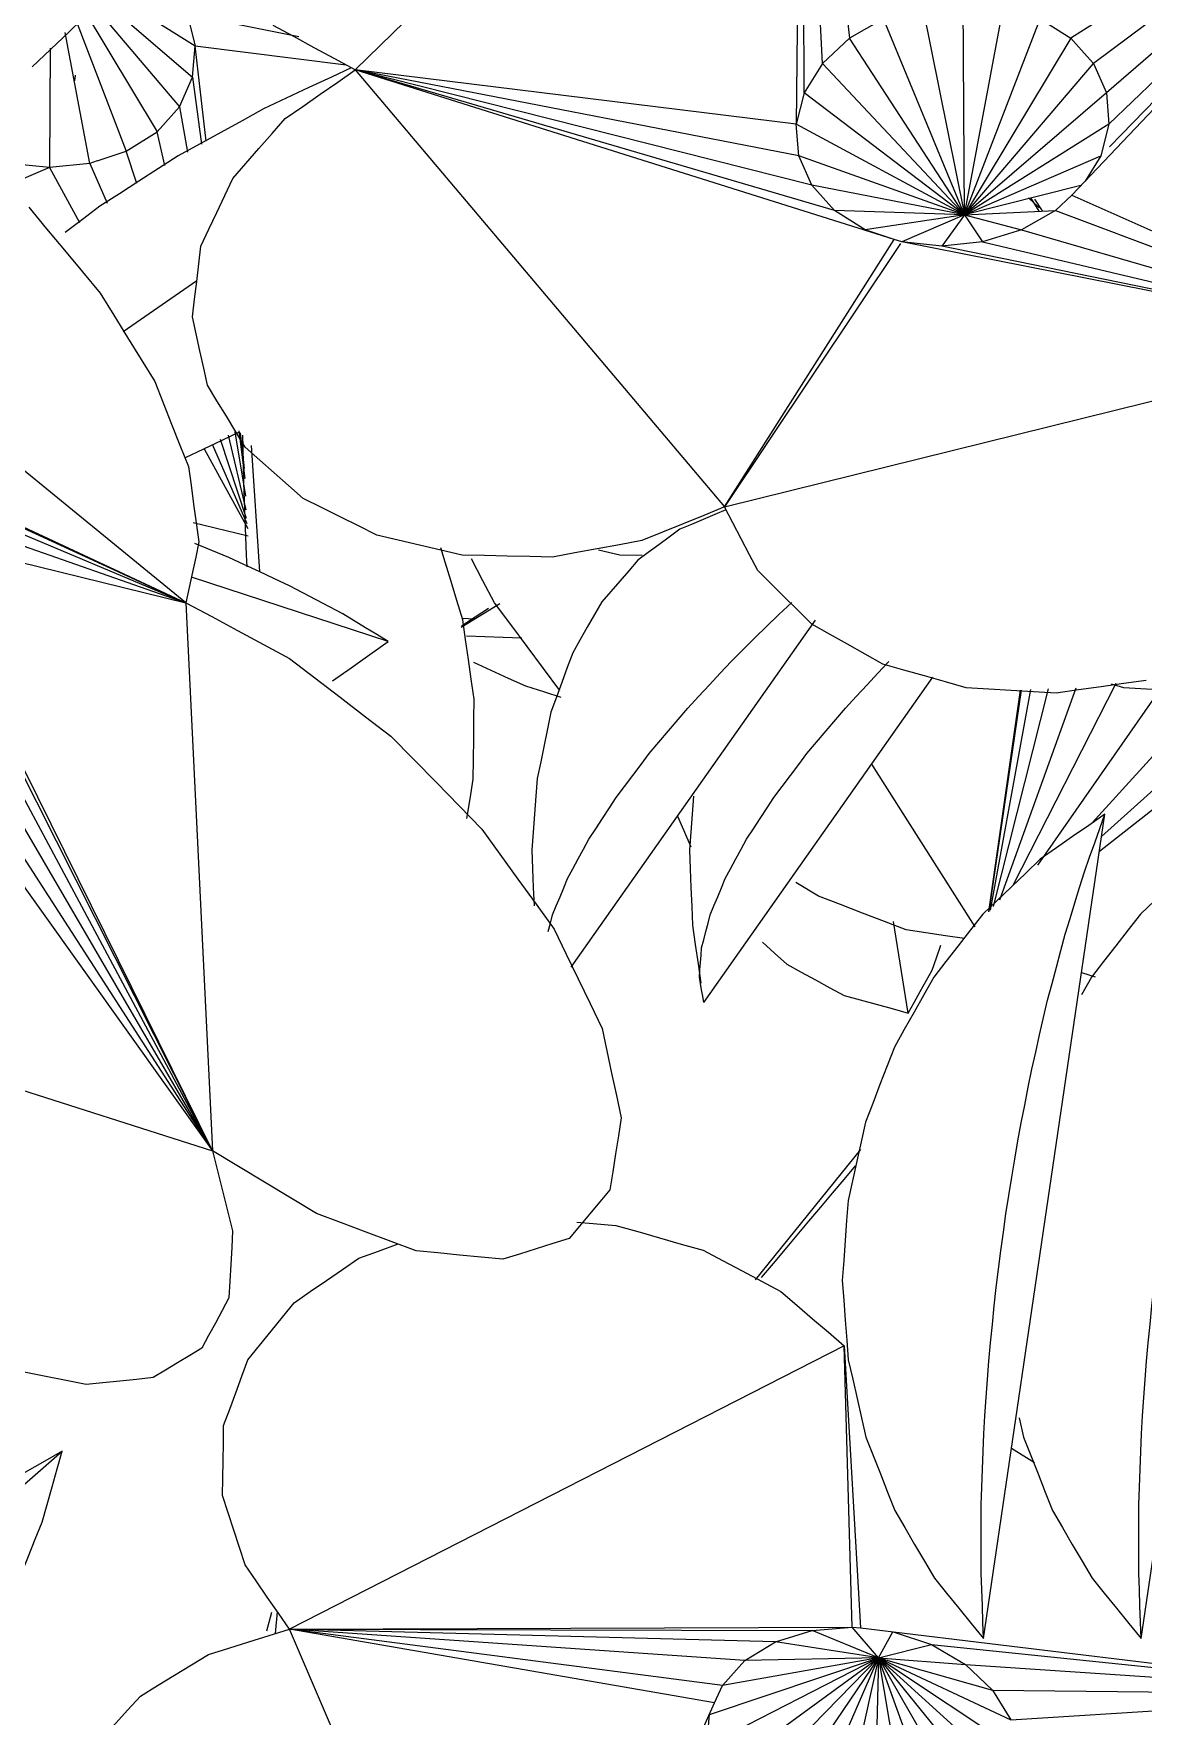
# Model space of a CAD drawing. Header units: metres. Extents: x 10.2 to 20.8, y -0.2 to 6.6.
# Drawn here: x 14.6088 to 14.6681, y 1.5007 to 1.5906 of the extents above; entities that cross this region are included whole.
import ezdxf

# ---------------------------------------------------------------- set-up
doc = ezdxf.new("R2010")
doc.units = ezdxf.units.M
doc.layers.add('Importações nas famílias', color=250, linetype='Continuous', lineweight=5)
doc.layers.add('Vegetação', color=7, linetype='Continuous', lineweight=5)

# ---------------------------------------------------------------- blocks, each defined once
blk = doc.blocks.new('Planta_pergolado_12200 - plantas pergolado_skp_Component_12-V2729-Corte 3')
at = {"layer": 'Importações nas famílias'}
blk.add_line((14.85772, 0.529997), (14.864207, 0.574067), dxfattribs=at)
at = {"layer": 'Importações nas famílias', "flags": 128}
for points in [[(14.864207, 0.574067), (14.863343, 0.573461), (14.862478, 0.572856), (14.861614, 0.57225), (14.86075, 0.571645)], [(14.863111, 0.570979), (14.863385, 0.571751), (14.863659, 0.572523), (14.863933, 0.573295), (14.864207, 0.574067)], [(14.86075, 0.571645), (14.859981, 0.570912), (14.859213, 0.570179), (14.858444, 0.569446), (14.857676, 0.568713)], [(14.862086, 0.56765), (14.862342, 0.568482), (14.862598, 0.569314), (14.862854, 0.570147), (14.863111, 0.570979)], [(14.857676, 0.568713), (14.857021, 0.56787), (14.856366, 0.567027), (14.855712, 0.566184), (14.855057, 0.565341)], [(14.861143, 0.564117), (14.861379, 0.565), (14.861614, 0.565883), (14.86185, 0.566767), (14.862086, 0.56765)], [(14.855057, 0.565341), (14.854531, 0.564407), (14.854006, 0.563474), (14.85348, 0.56254), (14.852955, 0.561606)], [(14.860294, 0.560419), (14.860506, 0.561343), (14.860719, 0.562268), (14.860931, 0.563192), (14.861143, 0.564117)], [(14.852955, 0.561606), (14.85257, 0.560604), (14.852186, 0.559602), (14.851802, 0.5586), (14.851418, 0.557598)], [(14.859547, 0.556597), (14.859734, 0.557552), (14.85992, 0.558508), (14.860107, 0.559463), (14.860294, 0.560419)], [(14.851418, 0.557598), (14.851184, 0.55655), (14.850951, 0.555503), (14.850717, 0.554456), (14.850483, 0.553409)], [(14.858911, 0.552694), (14.85907, 0.55367), (14.859229, 0.554645), (14.859388, 0.555621), (14.859547, 0.556597)], [(14.850483, 0.553409), (14.850406, 0.552341), (14.850328, 0.551273), (14.85025, 0.550205), (14.850173, 0.549138)], [(14.858392, 0.548753), (14.858522, 0.549738), (14.858651, 0.550723), (14.858781, 0.551709), (14.858911, 0.552694)], [(14.850173, 0.549138), (14.850253, 0.548075), (14.850333, 0.547011), (14.850413, 0.545948), (14.850493, 0.544885)], [(14.857997, 0.544817), (14.858096, 0.545801), (14.858195, 0.546785), (14.858293, 0.547769), (14.858392, 0.548753)], [(14.850493, 0.544885), (14.850729, 0.543851), (14.850965, 0.542818), (14.851201, 0.541784), (14.851437, 0.54075)], [(14.85773, 0.540931), (14.857797, 0.541903), (14.857864, 0.542874), (14.857931, 0.543846), (14.857997, 0.544817)], [(14.851437, 0.54075), (14.851824, 0.53977), (14.85221, 0.53879), (14.852596, 0.537811), (14.852983, 0.536831)], [(14.857595, 0.537138), (14.857629, 0.538087), (14.857663, 0.539035), (14.857696, 0.539983), (14.85773, 0.540931)], [(14.857591, 0.53348), (14.857592, 0.534395), (14.857593, 0.535309), (14.857594, 0.536224), (14.857595, 0.537138)], [(14.852983, 0.536831), (14.853511, 0.535928), (14.854038, 0.535024), (14.854566, 0.534121), (14.855094, 0.533218)], [(14.85772, 0.529997), (14.857688, 0.530868), (14.857656, 0.531739), (14.857623, 0.532609), (14.857591, 0.53348)], [(14.855094, 0.533218), (14.85575, 0.532413), (14.856407, 0.531608), (14.857063, 0.530802), (14.85772, 0.529997)]]:
    blk.add_lwpolyline(points, dxfattribs=at)
blk = doc.blocks.new('Planta_pergolado_12200 - plantas pergolado_skp_Component_12-V2719-Corte 3')
at = {"layer": 'Importações nas famílias', "flags": 128}
blk.add_lwpolyline([(14.757602, 0.77096), (14.757886, 0.770698), (14.758171, 0.770435)], dxfattribs=at)
blk = doc.blocks.new('Planta_pergolado_12200 - plantas pergolado_skp_Component_12-V3316-Corte 3')
at = {"layer": 'Importações nas famílias'}
for p, q in [((14.648586, 1.559583), (14.649276, 1.560212)), ((14.637485, 1.540727), (14.65054, 1.559272))]:
    blk.add_line(p, q, dxfattribs=at)
at = {"layer": 'Importações nas famílias', "flags": 128}
for points in [[(14.64576, 1.565175), (14.645169, 1.564926), (14.644543, 1.564661), (14.643917, 1.564396), (14.643291, 1.564132)], [(14.643291, 1.564132), (14.642731, 1.563718), (14.642172, 1.563303), (14.641612, 1.562889), (14.641052, 1.562475)], [(14.641052, 1.562475), (14.640572, 1.56192), (14.640092, 1.561366), (14.639611, 1.560811), (14.639131, 1.560257)], [(14.639131, 1.560257), (14.638741, 1.559575), (14.638352, 1.558893), (14.637962, 1.558212), (14.637572, 1.55753)], [(14.646034, 1.557065), (14.646672, 1.557695), (14.64731, 1.558324), (14.647948, 1.558953), (14.648586, 1.559583)], [(14.637572, 1.55753), (14.637282, 1.556738), (14.636992, 1.555945), (14.636702, 1.555152), (14.636412, 1.55436)], [(14.643719, 1.554577), (14.644298, 1.555199), (14.644876, 1.555821), (14.645455, 1.556443), (14.646034, 1.557065)], [(14.641667, 1.552146), (14.64218, 1.552754), (14.642693, 1.553361), (14.643206, 1.553969), (14.643719, 1.554577)], [(14.636412, 1.55436), (14.636229, 1.553474), (14.636046, 1.552589), (14.635862, 1.551704), (14.635679, 1.550819)], [(14.639901, 1.549799), (14.640342, 1.550385), (14.640784, 1.550972), (14.641226, 1.551559), (14.641667, 1.552146)], [(14.635679, 1.550819), (14.635606, 1.549862), (14.635534, 1.548905), (14.635461, 1.547948), (14.635389, 1.546991)], [(14.63844, 1.547561), (14.638805, 1.548121), (14.639171, 1.54868), (14.639536, 1.549239), (14.639901, 1.549799)], [(14.637301, 1.545459), (14.637586, 1.545985), (14.63787, 1.54651), (14.638155, 1.547036), (14.63844, 1.547561)], [(14.635389, 1.546991), (14.635429, 1.545985), (14.635469, 1.544978), (14.635508, 1.544006)], [(14.636496, 1.543515), (14.636697, 1.544001), (14.636898, 1.544487), (14.6371, 1.544973), (14.637301, 1.545459)], [(14.636265, 1.542633), (14.63638, 1.543074), (14.636496, 1.543515)]]:
    blk.add_lwpolyline(points, dxfattribs=at)
blk = doc.blocks.new('Planta_pergolado_12200 - plantas pergolado_skp_Component_17-V3317-Corte 3')
at = {"layer": 'Importações nas famílias'}
for p, q in [((14.625955, 1.588687), (14.649803, 1.612047)), ((14.649803, 1.612047), (14.649511, 1.585786)), ((14.650918, 1.589041), (14.649803, 1.612047)), ((14.649803, 1.612047), (14.652365, 1.590389)), ((14.649945, 1.587471), (14.649803, 1.612047)), ((14.684268, 1.603124), (14.664185, 1.590389)), ((14.684268, 1.603124), (14.66424, 1.58199)), ((14.684268, 1.603124), (14.665394, 1.589041)), ((14.684268, 1.603124), (14.66609, 1.587471)), ((14.684268, 1.603124), (14.666227, 1.585786)), ((14.684268, 1.603124), (14.666252, 1.584573)), ((14.658508, 1.58095), (14.658443, 1.592296)), ((14.654188, 1.591424), (14.652365, 1.590389)), ((14.658508, 1.58095), (14.654188, 1.591424)), ((14.656261, 1.592074), (14.658508, 1.58095)), ((14.658508, 1.58095), (14.660587, 1.592074)), ((14.658508, 1.58095), (14.662545, 1.591424)), ((14.662545, 1.591424), (14.664185, 1.590389)), ((14.652365, 1.590389), (14.650918, 1.589041)), ((14.658508, 1.58095), (14.652365, 1.590389)), ((14.664185, 1.590389), (14.658508, 1.58095)), ((14.664185, 1.590389), (14.66491, 1.589581)), ((14.66491, 1.589581), (14.665394, 1.589041)), ((14.649511, 1.585786), (14.625955, 1.588687)), ((14.625955, 1.588687), (14.645681, 1.565327)), ((14.649648, 1.584101), (14.625955, 1.588687)), ((14.650344, 1.58253), (14.625955, 1.588687)), ((14.651553, 1.581182), (14.625955, 1.588687)), ((14.654757, 1.579628), (14.625955, 1.588687)), ((14.650918, 1.589041), (14.649945, 1.587471)), ((14.658508, 1.58095), (14.650918, 1.589041)), ((14.658508, 1.58095), (14.665394, 1.589041)), ((14.665394, 1.589041), (14.66609, 1.587471)), ((14.649945, 1.587471), (14.649511, 1.585786)), ((14.658508, 1.58095), (14.649945, 1.587471)), ((14.66609, 1.587471), (14.658508, 1.58095)), ((14.66609, 1.587471), (14.666227, 1.585786)), ((14.658508, 1.58095), (14.649511, 1.585786)), ((14.649648, 1.584101), (14.649511, 1.585786)), ((14.666227, 1.585786), (14.658508, 1.58095)), ((14.666227, 1.585786), (14.665793, 1.584101)), ((14.658508, 1.58095), (14.649648, 1.584101)), ((14.650344, 1.58253), (14.649648, 1.584101)), ((14.658508, 1.58095), (14.665793, 1.584101)), ((14.665793, 1.584101), (14.664948, 1.582737)), ((14.658508, 1.58095), (14.650344, 1.58253)), ((14.651553, 1.581182), (14.650344, 1.58253)), ((14.664731, 1.582508), (14.658508, 1.58095)), ((14.66424, 1.58199), (14.663373, 1.581182)), ((14.66424, 1.58199), (14.681721, 1.574249)), ((14.658508, 1.58095), (14.651553, 1.581182)), ((14.653193, 1.580147), (14.651553, 1.581182)), ((14.658508, 1.58095), (14.653193, 1.580147)), ((14.658508, 1.58095), (14.655151, 1.579497)), ((14.658508, 1.58095), (14.657295, 1.579275)), ((14.658508, 1.58095), (14.663373, 1.581182)), ((14.658508, 1.58095), (14.659477, 1.579497)), ((14.658508, 1.58095), (14.66155, 1.580147)), ((14.663373, 1.581182), (14.66155, 1.580147)), ((14.663373, 1.581182), (14.681721, 1.574249)), ((14.645681, 1.565327), (14.654757, 1.579628)), ((14.654757, 1.579628), (14.653193, 1.580147)), ((14.655151, 1.579497), (14.654757, 1.579628)), ((14.66155, 1.580147), (14.659477, 1.579497)), ((14.66155, 1.580147), (14.681721, 1.574249)), ((14.655093, 1.579411), (14.645681, 1.565327)), ((14.657295, 1.579275), (14.655151, 1.579497)), ((14.681721, 1.574249), (14.655151, 1.579497)), ((14.659477, 1.579497), (14.657295, 1.579275)), ((14.681721, 1.574249), (14.657295, 1.579275)), ((14.659477, 1.579497), (14.681721, 1.574249)), ((14.645681, 1.565327), (14.681721, 1.574249))]:
    blk.add_line(p, q, dxfattribs=at)
at = {"layer": 'Importações nas famílias', "flags": 128}
for points in [[(14.625955, 1.588687), (14.624858, 1.58928), (14.623761, 1.589874), (14.622664, 1.590468), (14.621567, 1.591062)], [(14.622216, 1.586092), (14.623151, 1.586741), (14.624085, 1.587389), (14.62502, 1.588038), (14.625955, 1.588687)], [(14.619405, 1.582879), (14.620108, 1.583682), (14.620811, 1.584486), (14.621513, 1.585289), (14.622216, 1.586092)], [(14.617712, 1.579265), (14.618135, 1.580169), (14.618558, 1.581072), (14.618982, 1.581975), (14.619405, 1.582879)], [(14.617253, 1.575498), (14.617368, 1.576439), (14.617482, 1.577381), (14.617597, 1.578323), (14.617712, 1.579265)], [(14.618059, 1.571833), (14.617857, 1.572749), (14.617656, 1.573665), (14.617454, 1.574581), (14.617253, 1.575498)], [(14.620075, 1.568521), (14.619571, 1.569349), (14.619067, 1.570177), (14.618563, 1.571005), (14.618059, 1.571833)], [(14.623164, 1.565787), (14.622392, 1.56647), (14.62162, 1.567154), (14.620848, 1.567837), (14.620075, 1.568521)], [(14.627116, 1.563818), (14.626128, 1.56431), (14.62514, 1.564802), (14.624152, 1.565295), (14.623164, 1.565787)], [(14.645681, 1.565327), (14.644578, 1.564877), (14.643476, 1.564428), (14.642373, 1.563978), (14.64127, 1.563528)], [(14.647464, 1.561925), (14.647018, 1.562775), (14.646572, 1.563626), (14.646127, 1.564476), (14.645681, 1.565327)], [(14.63166, 1.562747), (14.630524, 1.563015), (14.629388, 1.563282), (14.628252, 1.56355), (14.627116, 1.563818)], [(14.64127, 1.563528), (14.640075, 1.563308), (14.638879, 1.563088), (14.637684, 1.562869), (14.636488, 1.562649)], [(14.636488, 1.562649), (14.635281, 1.562673), (14.634074, 1.562698), (14.632867, 1.562723), (14.63166, 1.562747)], [(14.650353, 1.559059), (14.649631, 1.559776), (14.648908, 1.560492), (14.648186, 1.561209), (14.647464, 1.561925)], [(14.654152, 1.556924), (14.653202, 1.557458), (14.652252, 1.557992), (14.651303, 1.558525), (14.650353, 1.559059)], [(14.658602, 1.555666), (14.657489, 1.555981), (14.656377, 1.556295), (14.655264, 1.55661), (14.654152, 1.556924)], [(14.663399, 1.555371), (14.662199, 1.555445), (14.661, 1.555518), (14.659801, 1.555592), (14.658602, 1.555666)], [(14.668216, 1.556057), (14.667012, 1.555886), (14.665808, 1.555714), (14.664603, 1.555542), (14.663399, 1.555371)]]:
    blk.add_lwpolyline(points, dxfattribs=at)
blk = doc.blocks.new('Planta_pergolado_12200 - plantas pergolado_skp_Component_16-V3318-Corte 3')
for name, p in [('Planta_pergolado_12200 - plantas pergolado_skp_Component_17-V3317-Corte 3', (0, 0)), ('Planta_pergolado_12200 - plantas pergolado_skp_Component_12-V2719-Corte 3', (-0.095676, 0.810895)), ('Planta_pergolado_12200 - plantas pergolado_skp_Component_12-V3316-Corte 3', (0, 0)), ('Planta_pergolado_12200 - plantas pergolado_skp_Component_12-V2729-Corte 3', (-0.198195, 0.974846))]:
    blk.add_blockref(name, p)
blk = doc.blocks.new('Planta_pergolado_12200 - plantas pergolado_skp_Component_12-V2766-Corte 3')
at = {"layer": 'Importações nas famílias'}
for p, q in [((14.809882, 0.983436), (14.816369, 1.027506)), ((14.807219, 1.01878), (14.806693, 1.017846)), ((14.803363, 0.995223), (14.803599, 0.994189))]:
    blk.add_line(p, q, dxfattribs=at)
at = {"layer": 'Importações nas famílias', "flags": 128}
for points in [[(14.816369, 1.027506), (14.815504, 1.0269), (14.81464, 1.026295), (14.813776, 1.025689), (14.812912, 1.025084)], [(14.815272, 1.024418), (14.815546, 1.02519), (14.81582, 1.025962), (14.816095, 1.026734), (14.816369, 1.027506)], [(14.812912, 1.025084), (14.812143, 1.024351), (14.811375, 1.023618), (14.810606, 1.022885), (14.809837, 1.022152)], [(14.814247, 1.021089), (14.814504, 1.021921), (14.81476, 1.022753), (14.815016, 1.023585), (14.815272, 1.024418)], [(14.809837, 1.022152), (14.809183, 1.021309), (14.808528, 1.020466), (14.807873, 1.019623), (14.807219, 1.01878)], [(14.813305, 1.017556), (14.813541, 1.018439), (14.813776, 1.019322), (14.814012, 1.020206), (14.814247, 1.021089)], [(14.812455, 1.013858), (14.812668, 1.014782), (14.81288, 1.015707), (14.813093, 1.016631), (14.813305, 1.017556)], [(14.811708, 1.010036), (14.811895, 1.010991), (14.812082, 1.011947), (14.812269, 1.012902), (14.812455, 1.013858)], [(14.811072, 1.006133), (14.811231, 1.007108), (14.81139, 1.008084), (14.811549, 1.00906), (14.811708, 1.010036)], [(14.810554, 1.002192), (14.810683, 1.003177), (14.810813, 1.004162), (14.810943, 1.005147), (14.811072, 1.006133)], [(14.810159, 0.998256), (14.810258, 0.99924), (14.810356, 1.000224), (14.810455, 1.001208), (14.810554, 1.002192)], [(14.809892, 0.99437), (14.809959, 0.995342), (14.810026, 0.996313), (14.810092, 0.997285), (14.810159, 0.998256)], [(14.803599, 0.994189), (14.803985, 0.993209), (14.804372, 0.992229), (14.804758, 0.991249), (14.805144, 0.99027)], [(14.809756, 0.990577), (14.80979, 0.991525), (14.809824, 0.992474), (14.809858, 0.993422), (14.809892, 0.99437)], [(14.809753, 0.986919), (14.809754, 0.987833), (14.809754, 0.988748), (14.809755, 0.989663), (14.809756, 0.990577)], [(14.805144, 0.99027), (14.805672, 0.989366), (14.8062, 0.988463), (14.806728, 0.98756), (14.807255, 0.986657)], [(14.809882, 0.983436), (14.809849, 0.984307), (14.809817, 0.985177), (14.809785, 0.986048), (14.809753, 0.986919)], [(14.807255, 0.986657), (14.807912, 0.985852), (14.808568, 0.985046), (14.809225, 0.984241), (14.809882, 0.983436)]]:
    blk.add_lwpolyline(points, dxfattribs=at)
blk = doc.blocks.new('Planta_pergolado_12200 - plantas pergolado_skp_Component_12-V2864-Corte 3')
at = {"layer": 'Importações nas famílias'}
blk.add_line((14.965252, 1.351571), (14.977488, 1.368955), dxfattribs=at)
at = {"layer": 'Importações nas famílias', "flags": 128}
for points in [[(14.972815, 1.36731), (14.973393, 1.367932), (14.973972, 1.368554), (14.974551, 1.369176), (14.975129, 1.369798)], [(14.970763, 1.364879), (14.971276, 1.365487), (14.971789, 1.366094), (14.972302, 1.366702), (14.972815, 1.36731)], [(14.968997, 1.362532), (14.969438, 1.363118), (14.96988, 1.363705), (14.970321, 1.364292), (14.970763, 1.364879)], [(14.964702, 1.362595), (14.96463, 1.361638), (14.964557, 1.360681), (14.964485, 1.359724)], [(14.967536, 1.360294), (14.967901, 1.360854), (14.968266, 1.361413), (14.968632, 1.361972), (14.968997, 1.362532)], [(14.966397, 1.358192), (14.966681, 1.358718), (14.966966, 1.359243), (14.967251, 1.359769), (14.967536, 1.360294)], [(14.964485, 1.359724), (14.964525, 1.358718), (14.964565, 1.357711), (14.964605, 1.356705), (14.964645, 1.355699)], [(14.965592, 1.356248), (14.965793, 1.356734), (14.965994, 1.35722), (14.966195, 1.357706), (14.966397, 1.358192)], [(14.964645, 1.355699), (14.964797, 1.354667), (14.964949, 1.353635), (14.9651, 1.352603)], [(14.96513, 1.354484), (14.965245, 1.354925), (14.965361, 1.355366), (14.965476, 1.355807), (14.965592, 1.356248)], [(14.965016, 1.352919), (14.965044, 1.35331), (14.965073, 1.353701), (14.965101, 1.354093), (14.96513, 1.354484)], [(14.965252, 1.351571), (14.965193, 1.351908), (14.965134, 1.352245), (14.965075, 1.352582), (14.965016, 1.352919)]]:
    blk.add_lwpolyline(points, dxfattribs=at)
blk = doc.blocks.new('Planta_pergolado_12200 - plantas pergolado_skp_Component_17-V3339-Corte 3')
at = {"layer": 'Importações nas famílias'}
for p, q in [((14.640084, 1.562747), (14.638948, 1.563015)), ((14.641291, 1.562723), (14.640084, 1.562747)), ((14.667025, 1.555666), (14.666367, 1.555852))]:
    blk.add_line(p, q, dxfattribs=at)
at = {"layer": 'Importações nas famílias', "flags": 128}
blk.add_lwpolyline([(14.671822, 1.555371), (14.670623, 1.555445), (14.669424, 1.555518), (14.668224, 1.555592), (14.667025, 1.555666)], dxfattribs=at)
blk = doc.blocks.new('Planta_pergolado_12200 - plantas pergolado_skp_Component_16-V3340-Corte 3')
for name, p in [('Planta_pergolado_12200 - plantas pergolado_skp_Component_17-V3339-Corte 3', (0, 0)), ('Planta_pergolado_12200 - plantas pergolado_skp_Component_12-V2864-Corte 3', (-0.320672, 0.187267)), ('Planta_pergolado_12200 - plantas pergolado_skp_Component_12-V2766-Corte 3', (-0.141933, 0.521407))]:
    blk.add_blockref(name, p)
blk = doc.blocks.new('Planta_pergolado_12200 - plantas pergolado_skp_-V3374-Corte 3')
for name in ['Planta_pergolado_12200 - plantas pergolado_skp_Component_16-V3318-Corte 3', 'Planta_pergolado_12200 - plantas pergolado_skp_Component_16-V3340-Corte 3']:
    blk.add_blockref(name, (0, 0))
blk = doc.blocks.new('Planta_pergolado_12200 - plantas pergolado_skp_-V3437-Corte 3')
blk.add_blockref('Planta_pergolado_12200 - plantas pergolado_skp_-V3374-Corte 3', (0, 0))
blk = doc.blocks.new('Planta_pergolado_12200 - plantas pergolado_skp_Component_12-V3784-Corte 3')
at = {"layer": 'Importações nas famílias'}
blk.add_line((14.610976, 1.588099), (14.611005, 1.588401), dxfattribs=at)
blk = doc.blocks.new('Planta_pergolado_12200 - plantas pergolado_skp_Component_17-V3785-Corte 3')
at = {"layer": 'Importações nas famílias'}
for p, q in [((14.61219, 1.593244), (14.617403, 1.589979)), ((14.611747, 1.592391), (14.616571, 1.586723)), ((14.612064, 1.592768), (14.617267, 1.588294)), ((14.610998, 1.591408), (14.613722, 1.58434)), ((14.611409, 1.591947), (14.615362, 1.585375)), ((14.61697, 1.591664), (14.617403, 1.589979)), ((14.61697, 1.591664), (14.622944, 1.590484)), ((14.611764, 1.58369), (14.610455, 1.590695)), ((14.609657, 1.589856), (14.60962, 1.583468)), ((14.617267, 1.588294), (14.617403, 1.589979)), ((14.617997, 1.584886), (14.617403, 1.589979)), ((14.617403, 1.589979), (14.625463, 1.588953)), ((14.616571, 1.586723), (14.617267, 1.588294)), ((14.617267, 1.588294), (14.617731, 1.584728)), ((14.615362, 1.585375), (14.616571, 1.586723)), ((14.616571, 1.586723), (14.616984, 1.584284)), ((14.613722, 1.58434), (14.615362, 1.585375)), ((14.615787, 1.583572), (14.615362, 1.585375)), ((14.612157, 1.583821), (14.613722, 1.58434)), ((14.614285, 1.582619), (14.613722, 1.58434)), ((14.60962, 1.583468), (14.607214, 1.582434)), ((14.60962, 1.583468), (14.607437, 1.58369)), ((14.611764, 1.58369), (14.60962, 1.583468)), ((14.60962, 1.583468), (14.611228, 1.58054)), ((14.612157, 1.583821), (14.611764, 1.58369)), ((14.611764, 1.58369), (14.612692, 1.581559)), ((14.620142, 1.56471), (14.618762, 1.568931)), ((14.620124, 1.56517), (14.619184, 1.569162)), ((14.619514, 1.569342), (14.620096, 1.565907)), ((14.619728, 1.569394), (14.62006, 1.566844)), ((14.620039, 1.567386), (14.619817, 1.569289)), ((14.617874, 1.568439), (14.620211, 1.564184)), ((14.618304, 1.56868), (14.620153, 1.564438)), ((14.617302, 1.564501), (14.620224, 1.563778)), ((14.632316, 1.559328), (14.631672, 1.55937))]:
    blk.add_line(p, q, dxfattribs=at)
blk = doc.blocks.new('Planta_pergolado_12200 - plantas pergolado_skp_Component_16-V3786-Corte 3')
for name in ['Planta_pergolado_12200 - plantas pergolado_skp_Component_17-V3785-Corte 3', 'Planta_pergolado_12200 - plantas pergolado_skp_Component_12-V3784-Corte 3']:
    blk.add_blockref(name, (0, 0))
blk = doc.blocks.new('Planta_pergolado_12200 - plantas pergolado_skp_Component_12-V3466-Corte 3')
at = {"layer": 'Importações nas famílias'}
blk.add_line((14.631616, 2.16951), (14.633678, 2.170775), dxfattribs=at)
at = {"layer": 'Importações nas famílias', "flags": 128}
for points in [[(14.633078, 2.170517), (14.632359, 2.170039), (14.63164, 2.169561)], [(14.631902, 2.169047), (14.632884, 2.169011), (14.633866, 2.168975), (14.634847, 2.168939)]]:
    blk.add_lwpolyline(points, dxfattribs=at)
blk = doc.blocks.new('Planta_pergolado_12200 - plantas pergolado_skp_Component_16-V3790-Corte 3')
blk.add_blockref('Planta_pergolado_12200 - plantas pergolado_skp_Component_12-V3466-Corte 3', (0, -0.610611))
blk = doc.blocks.new('Planta_pergolado_12200 - plantas pergolado_skp_Component_12-V3817-Corte 3')
at = {"layer": 'Importações nas famílias'}
blk.add_line((14.620391, 1.568609), (14.62084, 1.561868), dxfattribs=at)
at = {"layer": 'Importações nas famílias', "flags": 128}
for points in [[(14.619922, 1.569164), (14.619939, 1.56853), (14.619965, 1.567581), (14.61999, 1.566632), (14.620016, 1.565683)], [(14.620016, 1.565683), (14.620053, 1.564709), (14.620091, 1.563735), (14.620128, 1.56276), (14.620153, 1.562131)], [(14.631695, 1.559296), (14.631383, 1.560323), (14.631071, 1.561349), (14.630758, 1.562375), (14.630525, 1.563141)], [(14.632305, 1.555054), (14.632153, 1.556114), (14.632, 1.557175), (14.631848, 1.558236), (14.631695, 1.559296)], [(14.632262, 1.550772), (14.632273, 1.551843), (14.632284, 1.552913), (14.632294, 1.553983), (14.632305, 1.555054)], [(14.631915, 1.548665), (14.632089, 1.549717), (14.632262, 1.550772)]]:
    blk.add_lwpolyline(points, dxfattribs=at)
blk = doc.blocks.new('Planta_pergolado_12200 - plantas pergolado_skp_Component_12-V3509-Corte 3')
at = {"layer": 'Importações nas famílias'}
for p, q in [((14.578434, 2.097664), (14.61029, 2.125456)), ((14.578724, 2.098619), (14.578233, 2.098015))]:
    blk.add_line(p, q, dxfattribs=at)
at = {"layer": 'Importações nas famílias', "flags": 128}
for points in [[(14.61029, 2.125456), (14.609708, 2.125124), (14.609125, 2.124791), (14.608543, 2.124458), (14.60796, 2.124126)], [(14.609222, 2.121673), (14.609489, 2.122619), (14.609756, 2.123564), (14.610023, 2.12451), (14.61029, 2.125456)], [(14.60796, 2.124126), (14.607299, 2.123698), (14.606637, 2.123271), (14.605976, 2.122844), (14.605314, 2.122416)], [(14.605314, 2.122416), (14.604589, 2.121904), (14.603864, 2.121392), (14.603139, 2.12088), (14.602414, 2.120367)], [(14.607757, 2.118017), (14.608123, 2.118931), (14.608489, 2.119845), (14.608856, 2.120759), (14.609222, 2.121673)], [(14.602414, 2.120367), (14.601643, 2.119782), (14.600871, 2.119197), (14.6001, 2.118612), (14.599329, 2.118027)], [(14.599329, 2.118027), (14.598529, 2.117383), (14.597729, 2.116739), (14.59693, 2.116095), (14.59613, 2.115451)], [(14.605912, 2.114531), (14.606373, 2.115403), (14.606835, 2.116274), (14.607296, 2.117146), (14.607757, 2.118017)], [(14.59613, 2.115451), (14.595321, 2.114763), (14.594511, 2.114075), (14.593702, 2.113387), (14.592893, 2.112699)], [(14.603708, 2.111252), (14.604259, 2.112072), (14.60481, 2.112891), (14.605361, 2.113711), (14.605912, 2.114531)], [(14.592893, 2.112699), (14.592093, 2.111983), (14.591293, 2.111267), (14.590493, 2.110551), (14.589693, 2.109835)], [(14.601168, 2.108217), (14.601803, 2.108975), (14.602438, 2.109734), (14.603073, 2.110493), (14.603708, 2.111252)], [(14.589693, 2.109835), (14.588922, 2.109109), (14.58815, 2.108382), (14.587378, 2.107655), (14.586607, 2.106928)], [(14.598322, 2.105459), (14.599033, 2.106148), (14.599745, 2.106838), (14.600457, 2.107527), (14.601168, 2.108217)], [(14.586607, 2.106928), (14.585881, 2.106207), (14.585156, 2.105486), (14.58443, 2.104765), (14.583705, 2.104045)], [(14.59694, 2.104375), (14.597541, 2.104847), (14.598322, 2.105459)], [(14.583705, 2.104045), (14.583043, 2.103347), (14.582381, 2.102649), (14.581719, 2.101951), (14.581057, 2.101253)], [(14.591838, 2.100896), (14.592678, 2.101424), (14.593519, 2.101953), (14.59436, 2.102481), (14.595055, 2.102918)], [(14.581057, 2.101253), (14.580474, 2.100595), (14.57989, 2.099936), (14.579307, 2.099277), (14.578724, 2.098619)], [(14.588272, 2.099141), (14.589164, 2.09958), (14.590055, 2.100018), (14.590946, 2.100457), (14.591838, 2.100896)], [(14.584543, 2.097765), (14.585475, 2.098109), (14.586408, 2.098453), (14.58734, 2.098797), (14.588272, 2.099141)], [(14.580692, 2.096782), (14.581655, 2.097027), (14.582618, 2.097273), (14.58358, 2.097519), (14.584543, 2.097765)]]:
    blk.add_lwpolyline(points, dxfattribs=at)
blk = doc.blocks.new('Planta_pergolado_12200 - plantas pergolado_skp_Component_12-V3818-Corte 3')
at = {"layer": 'Importações nas famílias'}
for p, q in [((14.621477, 1.506232), (14.621218, 1.505231)), ((14.621691, 1.505106), (14.621803, 1.506266)), ((14.618665, 1.473705), (14.619251, 1.479783))]:
    blk.add_line(p, q, dxfattribs=at)
at = {"layer": 'Importações nas famílias', "flags": 128}
for points in [[(14.617156, 1.48047), (14.617132, 1.47971), (14.617108, 1.478951), (14.617085, 1.478191), (14.617061, 1.477431)], [(14.617061, 1.477431), (14.61708, 1.476792), (14.617099, 1.476152), (14.617119, 1.475512), (14.617138, 1.474873)], [(14.62278, 1.475601), (14.623201, 1.476311), (14.623622, 1.477021), (14.624043, 1.477731)], [(14.62125, 1.473637), (14.62176, 1.474291), (14.62227, 1.474946), (14.62278, 1.475601)], [(14.617138, 1.474873), (14.6172, 1.474368), (14.617262, 1.473863)]]:
    blk.add_lwpolyline(points, dxfattribs=at)
blk = doc.blocks.new('Planta_pergolado_12200 - plantas pergolado_skp_Component_12-V3819-Corte 3')
at = {"layer": 'Importações nas famílias'}
blk.add_line((14.652948, 1.530987), (14.647322, 1.524015), dxfattribs=at)
at = {"layer": 'Importações nas famílias', "flags": 128}
for points in [[(14.652663, 1.530114), (14.652052, 1.52938), (14.651441, 1.528645)], [(14.651441, 1.528645), (14.650811, 1.527896), (14.650181, 1.527147), (14.649551, 1.526397), (14.648921, 1.525648)], [(14.648921, 1.525648), (14.648279, 1.524892), (14.647637, 1.524137)]]:
    blk.add_lwpolyline(points, dxfattribs=at)
blk = doc.blocks.new('Planta_pergolado_12200 - plantas pergolado_skp_Component_17-V3820-Corte 3')
at = {"layer": 'Importações nas famílias'}
for p, q in [((14.652086, 1.520478), (14.622443, 1.505342)), ((14.652508, 1.505452), (14.652086, 1.520478)), ((14.652086, 1.520478), (14.652946, 1.5054)), ((14.662255, 1.51423), (14.661019, 1.51499)), ((14.622443, 1.505342), (14.652508, 1.505452)), ((14.648415, 1.504656), (14.622443, 1.505342)), ((14.622443, 1.505342), (14.650369, 1.505269)), ((14.646778, 1.503654), (14.622443, 1.505342)), ((14.645571, 1.502333), (14.622443, 1.505342)), ((14.645153, 1.501403), (14.622443, 1.505342)), ((14.632626, 1.481591), (14.622443, 1.505342)), ((14.648415, 1.504656), (14.650369, 1.505269)), ((14.650369, 1.505269), (14.652508, 1.505452)), ((14.653908, 1.503813), (14.650369, 1.505269)), ((14.653908, 1.503813), (14.652508, 1.505452)), ((14.652508, 1.505452), (14.652946, 1.5054)), ((14.652946, 1.5054), (14.682403, 1.501852)), ((14.653908, 1.503813), (14.654684, 1.50519)), ((14.654696, 1.505189), (14.656752, 1.504509)), ((14.646778, 1.503654), (14.648415, 1.504656)), ((14.653908, 1.503813), (14.648415, 1.504656)), ((14.653908, 1.503813), (14.656752, 1.504509)), ((14.656752, 1.504509), (14.658569, 1.503447)), ((14.656752, 1.504509), (14.682403, 1.501852)), ((14.653908, 1.503813), (14.644737, 1.499107)), ((14.644877, 1.500783), (14.653908, 1.503813)), ((14.645168, 1.497421), (14.653908, 1.503813)), ((14.653908, 1.503813), (14.645571, 1.502333)), ((14.645571, 1.502333), (14.646778, 1.503654)), ((14.646137, 1.495841), (14.653908, 1.503813)), ((14.653908, 1.503813), (14.646778, 1.503654)), ((14.653908, 1.503813), (14.647579, 1.494473)), ((14.649396, 1.493411), (14.653908, 1.503813)), ((14.653908, 1.503813), (14.651463, 1.492727)), ((14.653908, 1.503813), (14.65364, 1.492468)), ((14.657733, 1.493264), (14.653908, 1.503813)), ((14.653908, 1.503813), (14.655779, 1.492651)), ((14.653908, 1.503813), (14.65937, 1.494265)), ((14.653908, 1.503813), (14.660578, 1.495587)), ((14.653908, 1.503813), (14.661274, 1.497138)), ((14.653908, 1.503813), (14.661411, 1.498813)), ((14.653908, 1.503813), (14.660981, 1.500498)), ((14.653908, 1.503813), (14.660011, 1.502079)), ((14.653908, 1.503813), (14.658569, 1.503447)), ((14.658569, 1.503447), (14.660011, 1.502079)), ((14.658569, 1.503447), (14.682403, 1.501852)), ((14.645153, 1.501403), (14.645571, 1.502333)), ((14.637295, 1.48377), (14.645153, 1.501403)), ((14.660011, 1.502079), (14.660981, 1.500498)), ((14.660011, 1.502079), (14.682403, 1.501852)), ((14.660981, 1.500498), (14.682403, 1.501852)), ((14.644737, 1.499107), (14.644874, 1.500776))]:
    blk.add_line(p, q, dxfattribs=at)
at = {"layer": 'Importações nas famílias', "flags": 128}
for points in [[(14.637801, 1.527088), (14.638671, 1.527019), (14.63988, 1.526924)], [(14.63988, 1.526924), (14.641045, 1.526591), (14.64221, 1.526257), (14.643374, 1.525924), (14.644539, 1.52559)], [(14.626142, 1.525161), (14.627196, 1.525547), (14.628249, 1.525932)], [(14.644539, 1.52559), (14.64558, 1.52504), (14.646621, 1.52449), (14.647662, 1.523941), (14.648702, 1.523391)], [(14.622685, 1.522785), (14.623549, 1.523379), (14.624413, 1.523973), (14.625278, 1.524567), (14.626142, 1.525161)], [(14.648702, 1.523391), (14.649548, 1.522663), (14.650394, 1.521935), (14.65124, 1.521206), (14.652086, 1.520478)], [(14.620221, 1.519736), (14.620837, 1.520498), (14.621453, 1.521261), (14.622069, 1.522023), (14.622685, 1.522785)], [(14.618919, 1.516222), (14.619245, 1.5171), (14.61957, 1.517979), (14.619896, 1.518857), (14.620221, 1.519736)], [(14.618867, 1.512482), (14.61888, 1.513417), (14.618893, 1.514352), (14.618906, 1.515287), (14.618919, 1.516222)], [(14.620069, 1.508771), (14.619769, 1.509698), (14.619468, 1.510626), (14.619168, 1.511554), (14.618867, 1.512482)], [(14.622443, 1.505342), (14.621849, 1.506199), (14.621256, 1.507056), (14.620663, 1.507914), (14.620069, 1.508771)], [(14.618109, 1.503982), (14.619193, 1.504322), (14.620276, 1.504662), (14.621359, 1.505002), (14.622443, 1.505342)], [(14.61448, 1.501762), (14.615387, 1.502317), (14.616294, 1.502872), (14.617202, 1.503427), (14.618109, 1.503982)], [(14.611802, 1.498832), (14.612471, 1.499564), (14.613141, 1.500297), (14.61381, 1.501029), (14.61448, 1.501762)]]:
    blk.add_lwpolyline(points, dxfattribs=at)
blk = doc.blocks.new('Planta_pergolado_12200 - plantas pergolado_skp_Component_16-V3821-Corte 3')
for name, p in [('Planta_pergolado_12200 - plantas pergolado_skp_Component_12-V3817-Corte 3', (0, 0)), ('Planta_pergolado_12200 - plantas pergolado_skp_Component_12-V3819-Corte 3', (0, 0)), ('Planta_pergolado_12200 - plantas pergolado_skp_Component_17-V3820-Corte 3', (0, 0)), ('Planta_pergolado_12200 - plantas pergolado_skp_Component_12-V3509-Corte 3', (0, -0.610611)), ('Planta_pergolado_12200 - plantas pergolado_skp_Component_12-V3818-Corte 3', (0, 0))]:
    blk.add_blockref(name, p)
blk = doc.blocks.new('Planta_pergolado_12200 - plantas pergolado_skp_Component_12-V3845-Corte 3')
at = {"layer": 'Importações nas famílias'}
blk.add_line((14.613557, 1.574702), (14.617482, 1.577436), dxfattribs=at)
at = {"layer": 'Importações nas famílias', "flags": 128}
for points in [[(14.625742, 1.588801), (14.624693, 1.588309), (14.623482, 1.587741), (14.622271, 1.587172), (14.62106, 1.586604)], [(14.62106, 1.586604), (14.619918, 1.585976), (14.618775, 1.585348), (14.617633, 1.58472), (14.616491, 1.584092)], [(14.616491, 1.584092), (14.615444, 1.583419), (14.614397, 1.582747), (14.613351, 1.582074), (14.612304, 1.581401)], [(14.612304, 1.581401), (14.611377, 1.5807), (14.610451, 1.579998)], [(14.61689, 1.567975), (14.617863, 1.568439), (14.618836, 1.568903), (14.619768, 1.569347)]]:
    blk.add_lwpolyline(points, dxfattribs=at)
blk = doc.blocks.new('Planta_pergolado_12200 - plantas pergolado_skp_Component_12-V3847-Corte 3')
at = {"layer": 'Importações nas famílias'}
blk.add_line((14.655491, 1.538274), (14.65471, 1.543166), dxfattribs=at)
at = {"layer": 'Importações nas famílias', "flags": 128}
for points in [[(14.643168, 1.548799), (14.643492, 1.548059), (14.643885, 1.547163)], [(14.647706, 1.542067), (14.64836, 1.541474), (14.649015, 1.540881)], [(14.656775, 1.540561), (14.657012, 1.541228), (14.657249, 1.541895)], [(14.649015, 1.540881), (14.649778, 1.540463), (14.650542, 1.540045), (14.651306, 1.539627), (14.65207, 1.539209)], [(14.655491, 1.538274), (14.655812, 1.538845), (14.656133, 1.539417), (14.656454, 1.539989), (14.656775, 1.540561)], [(14.65207, 1.539209), (14.652925, 1.538975), (14.65378, 1.538741), (14.654636, 1.538507), (14.655491, 1.538274)]]:
    blk.add_lwpolyline(points, dxfattribs=at)
blk = doc.blocks.new('Planta_pergolado_12200 - plantas pergolado_skp_Component_17-V3849-Corte 3')
at = {"layer": 'Importações nas famílias'}
for p, q in [((14.662504, 1.581141), (14.662066, 1.581841)), ((14.662247, 1.581774), (14.66265, 1.581148)), ((14.659812, 1.54369), (14.6615, 1.555539)), ((14.65982, 1.543698), (14.661556, 1.555541)), ((14.659894, 1.543781), (14.662057, 1.555561)), ((14.660057, 1.54396), (14.663001, 1.5556)), ((14.660389, 1.544328), (14.664471, 1.55566)), ((14.661115, 1.545105), (14.666614, 1.555914)), ((14.662424, 1.546178), (14.668975, 1.555594)), ((14.665337, 1.548439), (14.671845, 1.555617)), ((14.676895, 1.55568), (14.665717, 1.546909)), ((14.665836, 1.547715), (14.674928, 1.555887)), ((14.659084, 1.542884), (14.653548, 1.551579)), ((14.650713, 1.544523), (14.649496, 1.545243)), ((14.664765, 1.54044), (14.665489, 1.540209))]:
    blk.add_line(p, q, dxfattribs=at)
at = {"layer": 'Importações nas famílias', "flags": 128}
for points in [[(14.6334, 1.560208), (14.632779, 1.56138), (14.632158, 1.562552)], [(14.636884, 1.55552), (14.636013, 1.556692), (14.635142, 1.557864), (14.634271, 1.559036), (14.6334, 1.560208)], [(14.655399, 1.542714), (14.654228, 1.543166), (14.653056, 1.543619), (14.651885, 1.544071), (14.650713, 1.544523)], [(14.658516, 1.542254), (14.657492, 1.542405), (14.656446, 1.54256), (14.655399, 1.542714)]]:
    blk.add_lwpolyline(points, dxfattribs=at)
blk = doc.blocks.new('Planta_pergolado_12200 - plantas pergolado_skp_Component_16-V3850-Corte 3')
for name in ['Planta_pergolado_12200 - plantas pergolado_skp_Component_12-V3845-Corte 3', 'Planta_pergolado_12200 - plantas pergolado_skp_Component_17-V3849-Corte 3', 'Planta_pergolado_12200 - plantas pergolado_skp_Component_12-V3847-Corte 3']:
    blk.add_blockref(name, (0, 0))
blk = doc.blocks.new('Planta_pergolado_12200 - plantas pergolado_skp_Component_12-V3660-Corte 3')
at = {"layer": 'Importações nas famílias'}
blk.add_line((14.44898, 1.834607), (14.438457, 1.838045), dxfattribs=at)
at = {"layer": 'Importações nas famílias', "flags": 128}
for points in [[(14.440452, 1.839095), (14.439548, 1.839472), (14.438643, 1.839848)], [(14.443705, 1.837583), (14.442892, 1.837961), (14.442079, 1.838339), (14.441265, 1.838717), (14.440452, 1.839095)], [(14.446558, 1.836081), (14.445845, 1.836457), (14.445132, 1.836832), (14.444418, 1.837207), (14.443705, 1.837583)], [(14.44898, 1.834607), (14.448374, 1.834976), (14.447769, 1.835344), (14.447164, 1.835713), (14.446558, 1.836081)], [(14.446002, 1.832497), (14.446995, 1.8332), (14.447987, 1.833904), (14.44898, 1.834607)]]:
    blk.add_lwpolyline(points, dxfattribs=at)
blk = doc.blocks.new('Planta_pergolado_12200 - plantas pergolado_skp_Component_17-V3566-Corte 3')
at = {"layer": 'Importações nas famílias'}
for p, q in [((14.616901, 2.170819), (14.581017, 2.200124)), ((14.592555, 2.182183), (14.616901, 2.170819)), ((14.596438, 2.180234), (14.616901, 2.170819)), ((14.598565, 2.178542), (14.616901, 2.170819)), ((14.60048, 2.176572), (14.616901, 2.170819)), ((14.618332, 2.141515), (14.602051, 2.174459)), ((14.602051, 2.174459), (14.616901, 2.170819)), ((14.616901, 2.170819), (14.618332, 2.141515)), ((14.603765, 2.170375), (14.618332, 2.141515)), ((14.618332, 2.141515), (14.603792, 2.168683)), ((14.618332, 2.141515), (14.60325, 2.167386)), ((14.600642, 2.166291), (14.618332, 2.141515)), ((14.602175, 2.16657), (14.618332, 2.141515)), ((14.583332, 2.152708), (14.618332, 2.141515))]:
    blk.add_line(p, q, dxfattribs=at)
at = {"layer": 'Importações nas famílias', "flags": 128}
for points in [[(14.608508, 2.191962), (14.609463, 2.190813), (14.610418, 2.189663), (14.611373, 2.188514), (14.612328, 2.187365)], [(14.612328, 2.187365), (14.613055, 2.186183), (14.613782, 2.185001), (14.61451, 2.18382), (14.615237, 2.182638)], [(14.615237, 2.182638), (14.615687, 2.181505), (14.616137, 2.180372), (14.616587, 2.179238), (14.617036, 2.178105)], [(14.617036, 2.178105), (14.617178, 2.177097), (14.61732, 2.176089), (14.617462, 2.175082), (14.617604, 2.174074)], [(14.617604, 2.174074), (14.617429, 2.17326), (14.617253, 2.172446), (14.617077, 2.171633), (14.616901, 2.170819)], [(14.616901, 2.170819), (14.618284, 2.170074), (14.619667, 2.16933), (14.62105, 2.168585), (14.622433, 2.16784)], [(14.622433, 2.16784), (14.62379, 2.166802), (14.625146, 2.165764), (14.626503, 2.164727), (14.627859, 2.163689)], [(14.627859, 2.163689), (14.629073, 2.162447), (14.630287, 2.161205), (14.631501, 2.159963), (14.632715, 2.15872)], [(14.632715, 2.15872), (14.633682, 2.15738), (14.63465, 2.15604), (14.635618, 2.1547), (14.636585, 2.153359)], [(14.636585, 2.153359), (14.637224, 2.152036), (14.637863, 2.150712), (14.638502, 2.149388), (14.639141, 2.148064)], [(14.639141, 2.148064), (14.639396, 2.14687), (14.639651, 2.145675), (14.639907, 2.144481), (14.640162, 2.143286)], [(14.640162, 2.143286), (14.640012, 2.142324), (14.639862, 2.141361), (14.639712, 2.140398), (14.639562, 2.139435)], [(14.618332, 2.141515), (14.618599, 2.140448), (14.618867, 2.139381), (14.619134, 2.138314), (14.619402, 2.137248)], [(14.623882, 2.138163), (14.622494, 2.139001), (14.621107, 2.139839), (14.619719, 2.140677), (14.618332, 2.141515)], [(14.639562, 2.139435), (14.639019, 2.138786), (14.638477, 2.138137), (14.637934, 2.137488), (14.637392, 2.136839)], [(14.629202, 2.136175), (14.627872, 2.136672), (14.626542, 2.137169), (14.625212, 2.137666), (14.623882, 2.138163)], [(14.619402, 2.137248), (14.619353, 2.136349), (14.619304, 2.13545), (14.619255, 2.134551), (14.619206, 2.133652)], [(14.637392, 2.136839), (14.636503, 2.13656), (14.635615, 2.13628), (14.634726, 2.136), (14.633837, 2.135721)], [(14.633837, 2.135721), (14.632678, 2.135834), (14.63152, 2.135948), (14.630361, 2.136061), (14.629202, 2.136175)], [(14.619206, 2.133652), (14.618844, 2.132983), (14.618482, 2.132313), (14.618121, 2.131644), (14.617759, 2.130974)], [(14.617759, 2.130974), (14.617108, 2.13058), (14.616458, 2.130185), (14.615808, 2.129791), (14.615157, 2.129396)], [(14.61158, 2.129025), (14.610502, 2.129241), (14.609425, 2.129456), (14.608347, 2.129671), (14.60727, 2.129887)], [(14.615157, 2.129396), (14.614263, 2.129303), (14.613369, 2.129211), (14.612474, 2.129118), (14.61158, 2.129025)]]:
    blk.add_lwpolyline(points, dxfattribs=at)
blk = doc.blocks.new('Planta_pergolado_12200 - plantas pergolado_skp_Component_16-V3862-Corte 3')
for name, p in [('Planta_pergolado_12200 - plantas pergolado_skp_Component_17-V3566-Corte 3', (0, -0.610611)), ('Planta_pergolado_12200 - plantas pergolado_skp_Component_12-V3660-Corte 3', (0.17874, -0.276471))]:
    blk.add_blockref(name, p)
blk = doc.blocks.new('Planta_pergolado_12200 - plantas pergolado_skp_-V3863-Corte 3')
for name in ['Planta_pergolado_12200 - plantas pergolado_skp_Component_16-V3862-Corte 3', 'Planta_pergolado_12200 - plantas pergolado_skp_Component_16-V3850-Corte 3']:
    blk.add_blockref(name, (0, 0))
blk = doc.blocks.new('Planta_pergolado_12200 - plantas pergolado_skp_-V3864-Corte 3')
for name in ['Planta_pergolado_12200 - plantas pergolado_skp_-V3863-Corte 3', 'Planta_pergolado_12200 - plantas pergolado_skp_Component_16-V3786-Corte 3', 'Planta_pergolado_12200 - plantas pergolado_skp_Component_16-V3790-Corte 3', 'Planta_pergolado_12200 - plantas pergolado_skp_Component_16-V3821-Corte 3']:
    blk.add_blockref(name, (0, 0))
blk = doc.blocks.new('Planta_pergolado_12200 - plantas pergolado_skp_Component_12-V3880-Corte 3')
at = {"layer": 'Importações nas famílias', "flags": 128}
for points in [[(14.632264, 1.557028), (14.633195, 1.556604), (14.634127, 1.556181), (14.635058, 1.555757)], [(14.635058, 1.555757), (14.636059, 1.555435), (14.636932, 1.555153)]]:
    blk.add_lwpolyline(points, dxfattribs=at)
blk = doc.blocks.new('Planta_pergolado_12200 - plantas pergolado_skp_Component_17-V3882-Corte 3')
at = {"layer": 'Importações nas famílias'}
for p, q in [((14.578406, 1.61871), (14.579288, 1.618276)), ((14.547653, 1.601752), (14.550963, 1.608843)), ((14.557865, 1.601646), (14.550963, 1.608843)), ((14.550963, 1.608843), (14.559088, 1.601729)), ((14.550963, 1.608843), (14.561062, 1.601665)), ((14.557123, 1.601596), (14.550963, 1.608843)), ((14.550963, 1.608843), (14.556792, 1.601571)), ((14.580939, 1.608422), (14.550963, 1.608843)), ((14.567711, 1.600933), (14.550963, 1.608843)), ((14.565665, 1.600416), (14.550963, 1.608843)), ((14.578648, 1.604877), (14.580913, 1.605693)), ((14.58101, 1.605071), (14.578412, 1.603896)), ((14.580945, 1.605488), (14.578572, 1.604561)), ((14.581116, 1.604394), (14.578134, 1.602741)), ((14.581409, 1.603536), (14.578039, 1.601161)), ((14.5816, 1.602371), (14.580492, 1.601371)), ((14.545377, 1.596877), (14.547601, 1.601642)), ((14.565777, 1.600365), (14.567711, 1.600933)), ((14.612866, 1.595023), (14.612807, 1.594253)), ((14.540519, 1.586472), (14.543135, 1.592076)), ((14.552813, 1.59081), (14.540519, 1.586472)), ((14.551296, 1.589517), (14.540519, 1.586472)), ((14.54827, 1.58819), (14.540519, 1.586472)), ((14.546953, 1.587601), (14.540519, 1.586472)), ((14.546104, 1.587283), (14.540519, 1.586472)), ((14.546104, 1.587215), (14.540519, 1.586472)), ((14.540519, 1.586472), (14.542292, 1.585645)), ((14.538079, 1.583039), (14.538328, 1.583787))]:
    blk.add_line(p, q, dxfattribs=at)
at = {"layer": 'Importações nas famílias', "flags": 128}
for points in [[(14.564223, 1.620092), (14.565423, 1.620176), (14.566623, 1.62026), (14.567822, 1.620344), (14.569022, 1.620428)], [(14.569022, 1.620428), (14.570232, 1.62031), (14.571441, 1.620192), (14.57265, 1.620074), (14.57386, 1.619956)], [(14.559789, 1.618971), (14.560897, 1.619251), (14.562006, 1.619531), (14.562816, 1.619736)], [(14.57386, 1.619956), (14.574996, 1.619645), (14.576133, 1.619333), (14.577269, 1.619021), (14.578406, 1.61871)], [(14.556022, 1.617143), (14.556963, 1.6176), (14.557905, 1.618057), (14.558847, 1.618514), (14.559789, 1.618971)], [(14.553179, 1.614731), (14.553889, 1.615334), (14.5546, 1.615937), (14.555311, 1.61654), (14.556022, 1.617143)], [(14.551453, 1.6119), (14.551885, 1.612608), (14.552316, 1.613316), (14.552747, 1.614023), (14.553179, 1.614731)], [(14.550963, 1.608843), (14.551086, 1.609607), (14.551208, 1.610372), (14.551331, 1.611136), (14.551453, 1.6119)], [(14.534815, 1.609722), (14.536154, 1.609904), (14.537494, 1.610086), (14.538833, 1.610268), (14.540172, 1.61045)], [(14.540172, 1.61045), (14.541558, 1.610374), (14.542943, 1.610299), (14.544328, 1.610223), (14.545713, 1.610148)], [(14.532456, 1.608875), (14.533635, 1.609299), (14.534815, 1.609722)], [(14.546104, 1.610051), (14.547026, 1.609822), (14.548338, 1.609495), (14.549651, 1.609169), (14.550963, 1.608843)], [(14.523349, 1.598924), (14.523539, 1.59979), (14.523729, 1.600656), (14.523919, 1.601522)], [(14.524209, 1.595416), (14.523994, 1.596293), (14.523779, 1.59717), (14.523564, 1.598047), (14.523349, 1.598924)], [(14.526617, 1.592164), (14.526015, 1.592977), (14.525413, 1.59379), (14.524811, 1.594603), (14.524209, 1.595416)], [(14.612807, 1.594253), (14.612436, 1.59353), (14.612064, 1.592807), (14.611693, 1.592084), (14.611322, 1.591361)], [(14.530366, 1.589445), (14.529429, 1.590125), (14.528491, 1.590804), (14.527554, 1.591484), (14.526617, 1.592164)], [(14.611322, 1.591361), (14.610664, 1.590733), (14.610006, 1.590106), (14.609347, 1.589478), (14.608689, 1.588851)], [(14.535136, 1.587492), (14.533943, 1.58798), (14.532751, 1.588469), (14.531558, 1.588957), (14.530366, 1.589445)], [(14.540519, 1.586472), (14.539173, 1.586727), (14.537827, 1.586982), (14.536481, 1.587237), (14.535136, 1.587492)], [(14.538328, 1.583787), (14.538875, 1.584458), (14.539423, 1.585129), (14.539971, 1.5858), (14.540519, 1.586472)]]:
    blk.add_lwpolyline(points, dxfattribs=at)
blk = doc.blocks.new('Planta_pergolado_12200 - plantas pergolado_skp_Component_16-V3883-Corte 3')
for name in ['Planta_pergolado_12200 - plantas pergolado_skp_Component_17-V3882-Corte 3', 'Planta_pergolado_12200 - plantas pergolado_skp_Component_12-V3880-Corte 3']:
    blk.add_blockref(name, (0, 0))
blk = doc.blocks.new('Planta_pergolado_12200 - plantas pergolado_skp_-V3935-Corte 3')
blk.add_blockref('Planta_pergolado_12200 - plantas pergolado_skp_Component_16-V3883-Corte 3', (0, 0))
blk = doc.blocks.new('Planta_pergolado_12200 - plantas pergolado_skp_-V3936-Corte 3')
for name in ['Planta_pergolado_12200 - plantas pergolado_skp_-V3864-Corte 3', 'Planta_pergolado_12200 - plantas pergolado_skp_-V3935-Corte 3']:
    blk.add_blockref(name, (0, 0))
blk = doc.blocks.new('Planta_pergolado_12200 - Planta_pergolado_12200-V5114-Corte 3')
for name in ['Planta_pergolado_12200 - plantas pergolado_skp_-V3936-Corte 3', 'Planta_pergolado_12200 - plantas pergolado_skp_-V3437-Corte 3']:
    blk.add_blockref(name, (0, 0))

msp = doc.modelspace()

# ---------------------------------------------------------------- block references
at = {"layer": 'Vegetação', "color": 250}
msp.add_blockref('Planta_pergolado_12200 - Planta_pergolado_12200-V5114-Corte 3', (0, 0), dxfattribs=at)

doc.saveas('drawing.dxf')
